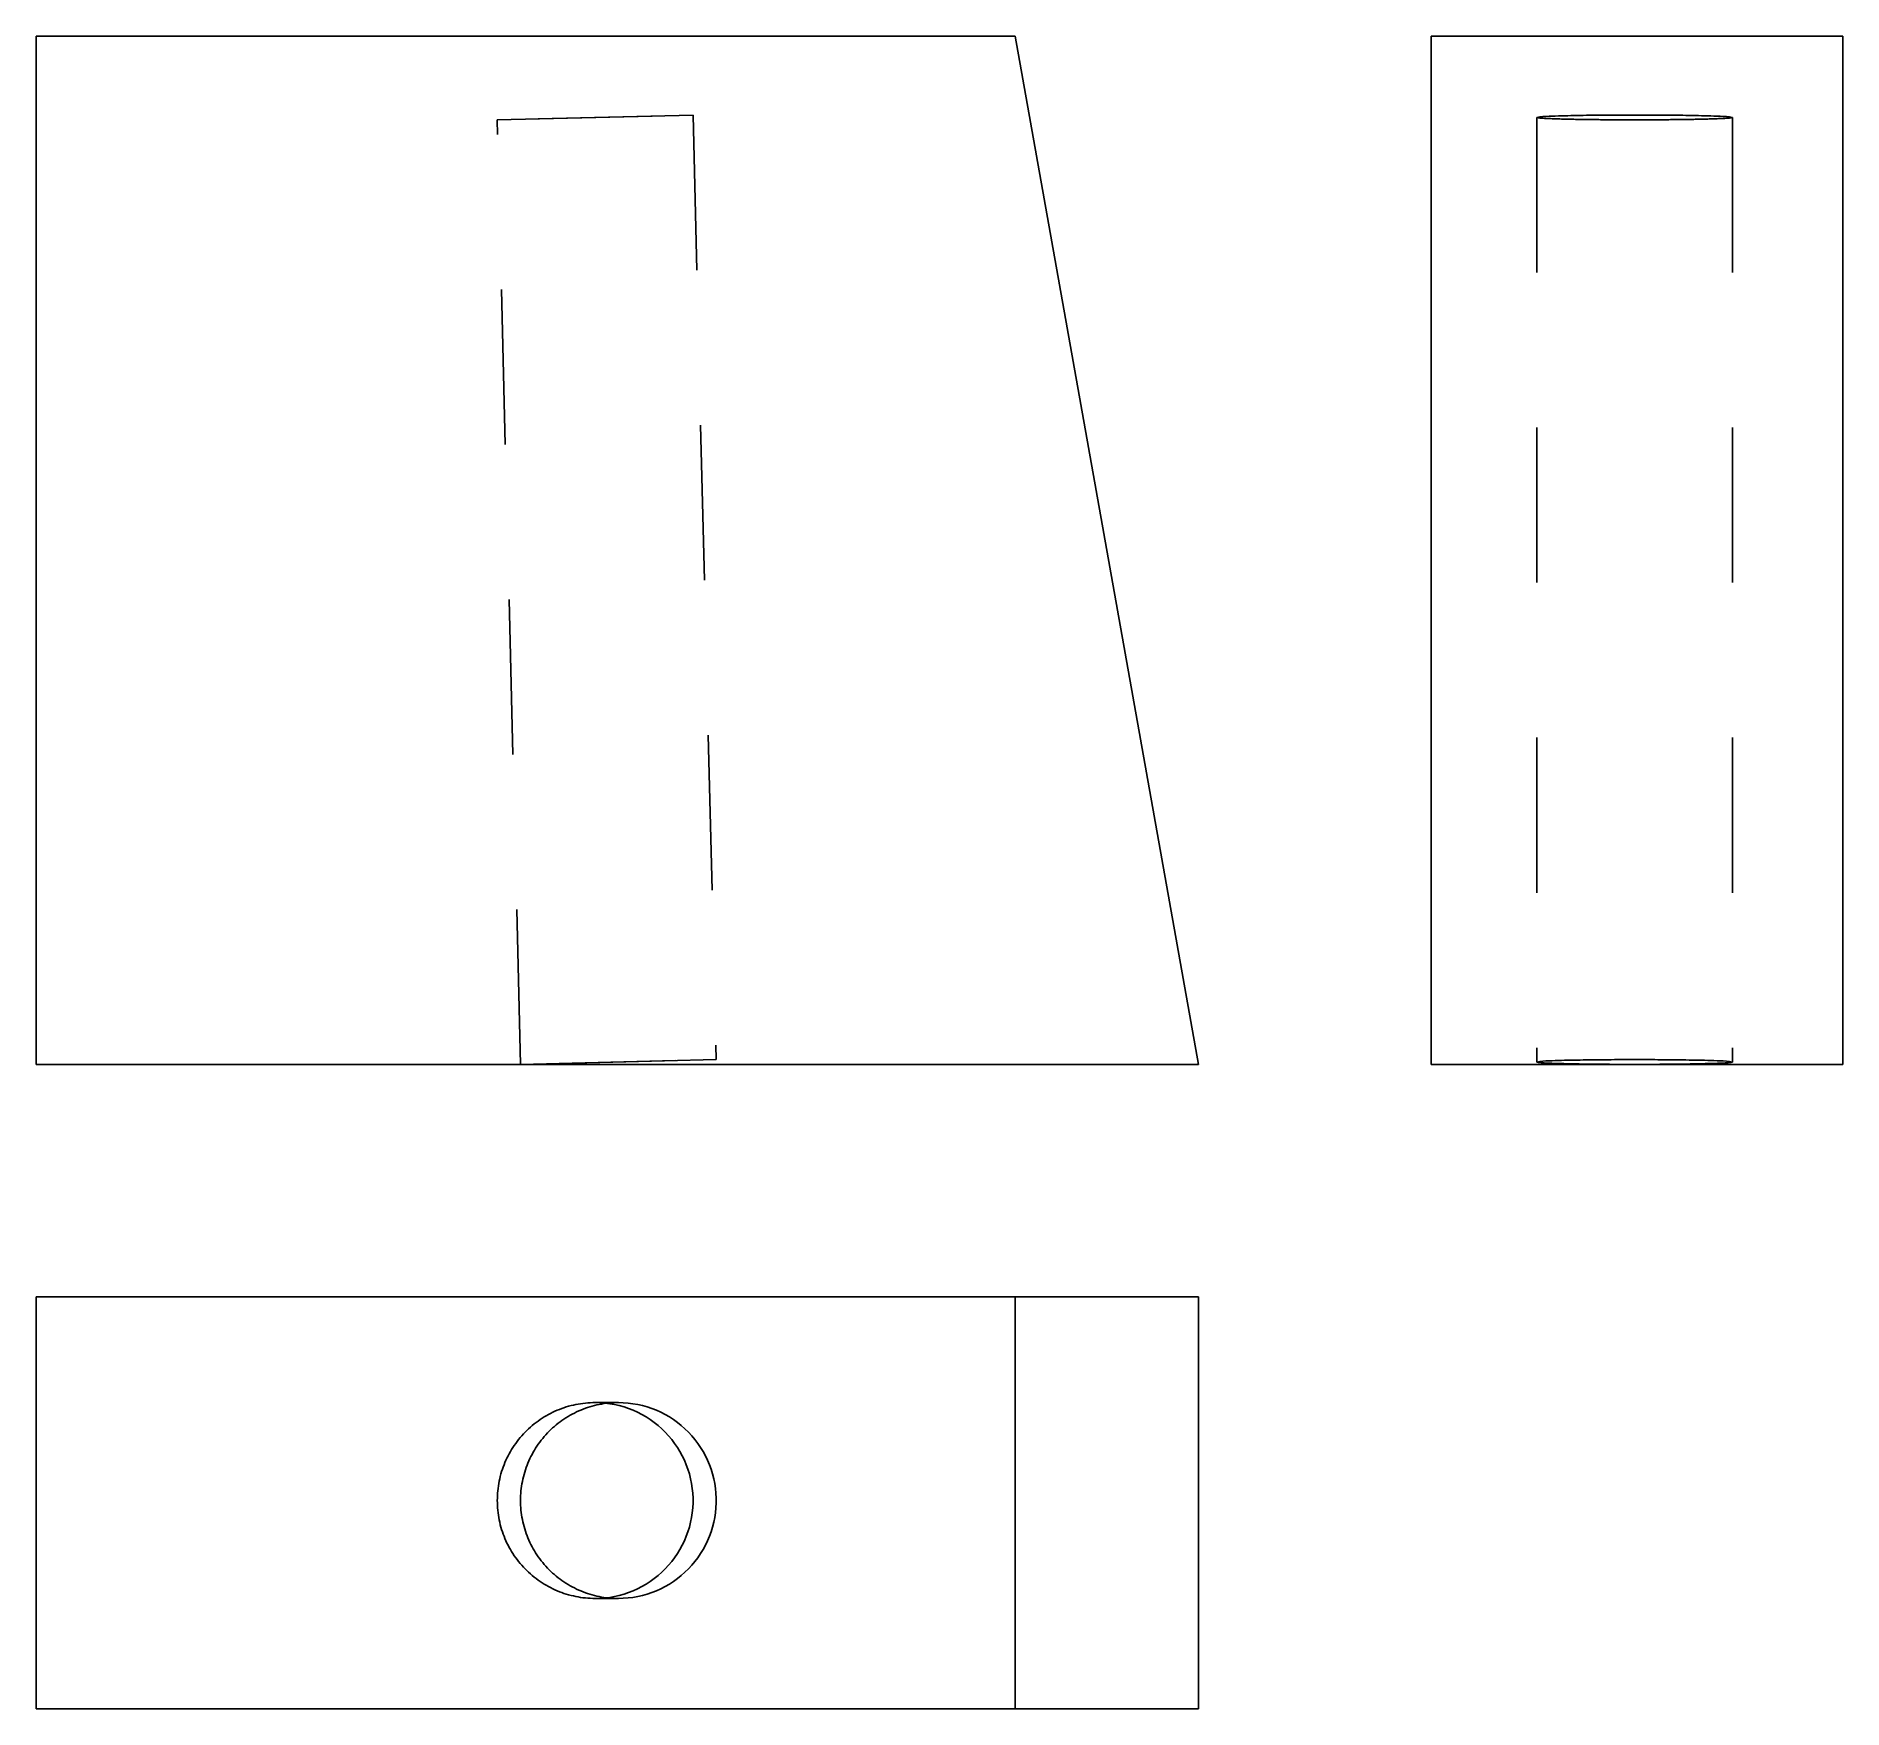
# Model space of a CAD drawing. Extents: x 0 to 1.17, y 0 to 1.08.
import ezdxf

# ---------------------------------------------------------------- set-up
doc = ezdxf.new("R2010")
doc.units = 0
doc.linetypes.add('HIDDEN', pattern=[0.037501, 0.025013, -0.012488])
for name, color, linetype in [('FRONT', 7, 'CONTINUOUS'), ('FRONT_HID', 7, 'HIDDEN'), ('LEFT', 7, 'CONTINUOUS'), ('LEFT_HID', 7, 'HIDDEN'), ('TOP', 7, 'CONTINUOUS'), ('TOP_HID', 7, 'HIDDEN')]:
    doc.layers.add(name, color=color, linetype=linetype)

msp = doc.modelspace()

# ---------------------------------------------------------------- linework, layer by layer
at = {"layer": 'FRONT'}
for p, q in [((0, 1.078783), (0, 0.415625)), ((0.631579, 1.078783), (0, 1.078783)), ((0.75, 0.415625), (0.631579, 1.078783)), ((0, 0.415625), (0.75, 0.415625)), ((0.312481, 0.415625), (0.3125, 0.415625)), ((0.312481, 0.415625), (0.312481, 0.415625))]:
    msp.add_line(p, q, dxfattribs=at)
at = {"layer": 'FRONT_HID', "linetype": 'HIDDEN'}
for p, q in [((0.297526, 1.024816), (0.423804, 1.027916)), ((0.423804, 1.027916), (0.297526, 1.024816)), ((0.423804, 1.027916), (0.438759, 0.418725)), ((0.312481, 0.415625), (0.297526, 1.024816)), ((0.3125, 0.415625), (0.438759, 0.418725)), ((0.438759, 0.418725), (0.3125, 0.415625))]:
    msp.add_line(p, q, dxfattribs=at)
at = {"layer": 'LEFT'}
for p, q in [((1.165625, 1.078783), (0.9, 1.078783)), ((0.9, 1.078783), (0.9, 0.415625)), ((1.165625, 1.078783), (1.165625, 0.415625)), ((1.165625, 0.415625), (0.9, 0.415625)), ((1.031263, 0.415625), (1.029713, 0.415625)), ((1.032812, 0.415625), (1.031263, 0.415625))]:
    msp.add_line(p, q, dxfattribs=at)
at = {"layer": 'LEFT_HID', "linetype": 'HIDDEN'}
for p, q in [((0.968105, 1.026366), (0.970046, 1.026748)), ((0.969049, 1.026099), (0.968105, 1.026366)), ((0.968105, 1.026366), (0.968105, 0.417175)), ((0.970046, 1.025985), (0.969049, 1.026099)), ((0.970046, 1.026748), (0.972048, 1.026906)), ((0.971046, 1.025899), (0.970046, 1.025985)), ((0.972048, 1.025827), (0.971046, 1.025899)), ((0.972048, 1.026906), (0.974052, 1.027023)), ((0.97305, 1.025765), (0.972048, 1.025827)), ((0.974052, 1.02571), (0.97305, 1.025765)), ((0.974052, 1.027023), (0.976057, 1.027119)), ((0.976057, 1.027119), (0.978064, 1.027202)), ((0.978064, 1.027202), (0.98007, 1.027274)), ((0.98007, 1.027274), (0.982077, 1.027339)), ((0.982077, 1.027339), (0.984084, 1.027397)), ((0.984084, 1.027397), (0.986091, 1.02745)), ((0.986091, 1.02745), (0.988098, 1.027498)), ((0.988098, 1.027498), (0.990105, 1.027542)), ((0.990105, 1.027542), (0.992113, 1.027583)), ((0.992113, 1.027583), (0.99412, 1.02762)), ((0.99412, 1.02762), (0.996128, 1.027654)), ((0.996128, 1.027654), (0.998135, 1.027686)), ((0.998135, 1.027686), (1.000143, 1.027715)), ((1.000143, 1.027715), (1.00215, 1.027742)), ((1.00215, 1.027742), (1.004158, 1.027766)), ((1.004158, 1.027766), (1.006166, 1.027789)), ((1.006166, 1.027789), (1.008173, 1.027809)), ((1.008173, 1.027809), (1.010181, 1.027828)), ((1.010181, 1.027828), (1.012189, 1.027844)), ((1.012189, 1.027844), (1.014196, 1.027859)), ((1.014196, 1.027859), (1.016204, 1.027872)), ((1.016204, 1.027872), (1.018212, 1.027883)), ((1.018212, 1.027883), (1.02022, 1.027893)), ((1.02022, 1.027893), (1.022228, 1.0279)), ((1.022228, 1.0279), (1.024235, 1.027907)), ((1.024235, 1.027907), (1.026243, 1.027912)), ((1.026243, 1.027912), (1.028251, 1.027915)), ((1.028251, 1.027915), (1.030259, 1.027916)), ((1.030259, 1.027916), (1.032266, 1.027916)), ((1.032266, 1.027916), (1.034274, 1.027915)), ((1.034274, 1.027915), (1.036282, 1.027912)), ((1.036282, 1.027912), (1.03829, 1.027907)), ((1.03829, 1.027907), (1.040298, 1.0279)), ((1.040298, 1.0279), (1.042305, 1.027893)), ((1.042305, 1.027893), (1.044313, 1.027883)), ((1.044313, 1.027883), (1.046321, 1.027872)), ((1.046321, 1.027872), (1.048329, 1.027859)), ((1.048329, 1.027859), (1.050336, 1.027844)), ((1.050336, 1.027844), (1.052344, 1.027828)), ((1.052344, 1.027828), (1.054352, 1.027809)), ((1.054352, 1.027809), (1.056359, 1.027789)), ((1.056359, 1.027789), (1.058367, 1.027766)), ((1.058367, 1.027766), (1.060375, 1.027742)), ((1.060375, 1.027742), (1.062382, 1.027715)), ((1.062382, 1.027715), (1.06439, 1.027686)), ((1.06439, 1.027686), (1.066397, 1.027654)), ((1.066397, 1.027654), (1.068405, 1.02762)), ((1.068405, 1.02762), (1.070412, 1.027583)), ((1.070412, 1.027583), (1.07242, 1.027542)), ((1.07242, 1.027542), (1.074427, 1.027498)), ((1.074427, 1.027498), (1.076434, 1.02745)), ((1.076434, 1.02745), (1.078441, 1.027397)), ((1.078441, 1.027397), (1.080448, 1.027339)), ((1.080448, 1.027339), (1.082455, 1.027274)), ((1.082455, 1.027274), (1.084462, 1.027202)), ((1.084462, 1.027202), (1.086468, 1.027119)), ((1.086468, 1.027119), (1.088473, 1.027023)), ((1.088473, 1.027023), (1.090477, 1.026906)), ((1.089475, 1.025765), (1.088473, 1.02571)), ((1.090477, 1.025827), (1.089475, 1.025765)), ((1.090477, 1.026906), (1.092479, 1.026748)), ((1.091479, 1.025899), (1.090477, 1.025827)), ((1.092479, 1.025985), (1.091479, 1.025899)), ((1.092479, 1.026748), (1.09442, 1.026366)), ((1.093476, 1.026099), (1.092479, 1.025985)), ((1.09442, 1.026366), (1.093476, 1.026099)), ((1.09442, 1.026366), (1.09442, 0.417175)), ((0.975055, 1.02566), (0.974052, 1.02571)), ((0.976057, 1.025613), (0.975055, 1.02566)), ((0.97706, 1.025571), (0.976057, 1.025613)), ((0.978063, 1.025531), (0.97706, 1.025571)), ((0.979067, 1.025494), (0.978063, 1.025531)), ((0.98007, 1.025459), (0.979067, 1.025494)), ((0.981073, 1.025426), (0.98007, 1.025459)), ((0.982077, 1.025394), (0.981073, 1.025426)), ((0.98308, 1.025364), (0.982077, 1.025394)), ((0.984084, 1.025336), (0.98308, 1.025364)), ((0.985087, 1.025309), (0.984084, 1.025336)), ((0.986091, 1.025283), (0.985087, 1.025309)), ((0.987094, 1.025259), (0.986091, 1.025283)), ((0.988098, 1.025235), (0.987094, 1.025259)), ((0.989102, 1.025212), (0.988098, 1.025235)), ((0.990105, 1.025191), (0.989102, 1.025212)), ((0.991109, 1.02517), (0.990105, 1.025191)), ((0.992113, 1.02515), (0.991109, 1.02517)), ((0.993116, 1.025131), (0.992113, 1.02515)), ((0.99412, 1.025113), (0.993116, 1.025131)), ((0.995124, 1.025095), (0.99412, 1.025113)), ((0.996128, 1.025078), (0.995124, 1.025095)), ((0.997131, 1.025062), (0.996128, 1.025078)), ((0.998135, 1.025047), (0.997131, 1.025062)), ((0.999139, 1.025032), (0.998135, 1.025047)), ((1.000143, 1.025018), (0.999139, 1.025032)), ((1.001147, 1.025004), (1.000143, 1.025018)), ((1.00215, 1.024991), (1.001147, 1.025004)), ((1.003154, 1.024978), (1.00215, 1.024991)), ((1.004158, 1.024966), (1.003154, 1.024978)), ((1.005162, 1.024955), (1.004158, 1.024966)), ((1.006166, 1.024944), (1.005162, 1.024955)), ((1.007169, 1.024934), (1.006166, 1.024944)), ((1.008173, 1.024924), (1.007169, 1.024934)), ((1.009177, 1.024914), (1.008173, 1.024924)), ((1.010181, 1.024905), (1.009177, 1.024914)), ((1.011185, 1.024897), (1.010181, 1.024905)), ((1.012189, 1.024889), (1.011185, 1.024897)), ((1.013193, 1.024881), (1.012189, 1.024889)), ((1.014196, 1.024874), (1.013193, 1.024881)), ((1.0152, 1.024867), (1.014196, 1.024874)), ((1.016204, 1.024861), (1.0152, 1.024867)), ((1.017208, 1.024855), (1.016204, 1.024861)), ((1.018212, 1.02485), (1.017208, 1.024855)), ((1.019216, 1.024845), (1.018212, 1.02485)), ((1.02022, 1.02484), (1.019216, 1.024845)), ((1.021224, 1.024836), (1.02022, 1.02484)), ((1.022227, 1.024832), (1.021224, 1.024836)), ((1.023231, 1.024829), (1.022227, 1.024832)), ((1.024235, 1.024826), (1.023231, 1.024829)), ((1.025239, 1.024824), (1.024235, 1.024826)), ((1.026243, 1.024821), (1.025239, 1.024824)), ((1.027247, 1.02482), (1.026243, 1.024821)), ((1.028251, 1.024818), (1.027247, 1.02482)), ((1.029255, 1.024817), (1.028251, 1.024818)), ((1.030259, 1.024817), (1.029255, 1.024817)), ((1.031263, 1.024816), (1.030259, 1.024817)), ((1.032266, 1.024817), (1.031263, 1.024816)), ((1.03327, 1.024817), (1.032266, 1.024817)), ((1.034274, 1.024818), (1.03327, 1.024817)), ((1.035278, 1.02482), (1.034274, 1.024818)), ((1.036282, 1.024821), (1.035278, 1.02482)), ((1.037286, 1.024824), (1.036282, 1.024821)), ((1.03829, 1.024826), (1.037286, 1.024824)), ((1.039294, 1.024829), (1.03829, 1.024826)), ((1.040298, 1.024832), (1.039294, 1.024829)), ((1.041301, 1.024836), (1.040298, 1.024832)), ((1.042305, 1.02484), (1.041301, 1.024836)), ((1.043309, 1.024845), (1.042305, 1.02484)), ((1.044313, 1.02485), (1.043309, 1.024845)), ((1.045317, 1.024855), (1.044313, 1.02485)), ((1.046321, 1.024861), (1.045317, 1.024855)), ((1.047325, 1.024867), (1.046321, 1.024861)), ((1.048329, 1.024874), (1.047325, 1.024867)), ((1.049332, 1.024881), (1.048329, 1.024874)), ((1.050336, 1.024889), (1.049332, 1.024881)), ((1.05134, 1.024897), (1.050336, 1.024889)), ((1.052344, 1.024905), (1.05134, 1.024897)), ((1.053348, 1.024914), (1.052344, 1.024905)), ((1.054352, 1.024924), (1.053348, 1.024914)), ((1.055356, 1.024934), (1.054352, 1.024924)), ((1.056359, 1.024944), (1.055356, 1.024934)), ((1.057363, 1.024955), (1.056359, 1.024944)), ((1.058367, 1.024966), (1.057363, 1.024955)), ((1.059371, 1.024978), (1.058367, 1.024966)), ((1.060375, 1.024991), (1.059371, 1.024978)), ((1.061379, 1.025004), (1.060375, 1.024991)), ((1.062382, 1.025018), (1.061379, 1.025004)), ((1.063386, 1.025032), (1.062382, 1.025018)), ((1.06439, 1.025047), (1.063386, 1.025032)), ((1.065394, 1.025062), (1.06439, 1.025047)), ((1.066397, 1.025078), (1.065394, 1.025062)), ((1.067401, 1.025095), (1.066397, 1.025078)), ((1.068405, 1.025113), (1.067401, 1.025095)), ((1.069409, 1.025131), (1.068405, 1.025113)), ((1.070412, 1.02515), (1.069409, 1.025131)), ((1.071416, 1.02517), (1.070412, 1.02515)), ((1.07242, 1.025191), (1.071416, 1.02517)), ((1.073423, 1.025212), (1.07242, 1.025191)), ((1.074427, 1.025235), (1.073423, 1.025212)), ((1.075431, 1.025259), (1.074427, 1.025235)), ((1.076434, 1.025283), (1.075431, 1.025259)), ((1.077438, 1.025309), (1.076434, 1.025283)), ((1.078441, 1.025336), (1.077438, 1.025309)), ((1.079445, 1.025364), (1.078441, 1.025336)), ((1.080448, 1.025394), (1.079445, 1.025364)), ((1.081452, 1.025426), (1.080448, 1.025394)), ((1.082455, 1.025459), (1.081452, 1.025426)), ((1.083458, 1.025494), (1.082455, 1.025459)), ((1.084462, 1.025531), (1.083458, 1.025494)), ((1.085465, 1.025571), (1.084462, 1.025531)), ((1.086468, 1.025613), (1.085465, 1.025571)), ((1.08747, 1.02566), (1.086468, 1.025613)), ((1.088473, 1.02571), (1.08747, 1.02566)), ((0.968105, 0.417175), (0.970046, 0.417556)), ((0.969024, 0.416911), (0.968105, 0.417175)), ((0.969997, 0.416798), (0.969024, 0.416911)), ((0.970973, 0.416713), (0.969997, 0.416798)), ((0.970046, 0.417556), (0.972048, 0.417714)), ((0.971949, 0.416642), (0.970973, 0.416713)), ((0.972927, 0.416581), (0.971949, 0.416642)), ((0.972048, 0.417714), (0.974052, 0.417832)), ((0.973905, 0.416526), (0.972927, 0.416581)), ((0.974883, 0.416476), (0.973905, 0.416526)), ((0.974052, 0.417832), (0.976057, 0.417928)), ((0.975861, 0.416431), (0.974883, 0.416476)), ((0.976839, 0.416388), (0.975861, 0.416431)), ((0.976057, 0.417928), (0.978064, 0.41801)), ((0.977818, 0.416349), (0.976839, 0.416388)), ((0.978796, 0.416312), (0.977818, 0.416349)), ((0.978064, 0.41801), (0.98007, 0.418083)), ((0.979775, 0.416277), (0.978796, 0.416312)), ((0.980754, 0.416244), (0.979775, 0.416277)), ((0.98007, 0.418083), (0.982077, 0.418147)), ((0.981732, 0.416213), (0.980754, 0.416244)), ((0.982711, 0.416184), (0.981732, 0.416213)), ((0.982077, 0.418147), (0.984084, 0.418205)), ((0.98369, 0.416155), (0.982711, 0.416184)), ((0.984669, 0.416129), (0.98369, 0.416155)), ((0.984084, 0.418205), (0.986091, 0.418258)), ((0.985648, 0.416103), (0.984669, 0.416129)), ((0.986627, 0.416078), (0.985648, 0.416103)), ((0.986091, 0.418258), (0.988098, 0.418306)), ((0.987606, 0.416055), (0.986627, 0.416078)), ((0.988585, 0.416032), (0.987606, 0.416055)), ((0.988098, 0.418306), (0.990105, 0.418351)), ((0.989564, 0.416011), (0.988585, 0.416032)), ((0.990543, 0.41599), (0.989564, 0.416011)), ((0.990105, 0.418351), (0.992113, 0.418391)), ((0.991522, 0.41597), (0.990543, 0.41599)), ((0.992501, 0.415951), (0.991522, 0.41597)), ((0.992113, 0.418391), (0.99412, 0.418429)), ((0.993481, 0.415933), (0.992501, 0.415951)), ((0.99446, 0.415915), (0.993481, 0.415933)), ((0.99412, 0.418429), (0.996128, 0.418463)), ((0.995439, 0.415898), (0.99446, 0.415915)), ((0.996418, 0.415882), (0.995439, 0.415898)), ((0.996128, 0.418463), (0.998135, 0.418495)), ((0.997397, 0.415867), (0.996418, 0.415882)), ((0.998376, 0.415852), (0.997397, 0.415867)), ((0.998135, 0.418495), (1.000143, 0.418524)), ((0.999355, 0.415837), (0.998376, 0.415852)), ((1.000335, 0.415824), (0.999355, 0.415837)), ((1.000143, 0.418524), (1.00215, 0.41855)), ((1.001314, 0.41581), (1.000335, 0.415824)), ((1.002293, 0.415798), (1.001314, 0.41581)), ((1.00215, 0.41855), (1.004158, 0.418575)), ((1.003272, 0.415786), (1.002293, 0.415798)), ((1.004252, 0.415774), (1.003272, 0.415786)), ((1.004158, 0.418575), (1.006166, 0.418597)), ((1.005231, 0.415763), (1.004252, 0.415774)), ((1.00621, 0.415752), (1.005231, 0.415763)), ((1.006166, 0.418597), (1.008173, 0.418618)), ((1.007189, 0.415742), (1.00621, 0.415752)), ((1.008168, 0.415732), (1.007189, 0.415742)), ((1.009148, 0.415723), (1.008168, 0.415732)), ((1.008173, 0.418618), (1.010181, 0.418636)), ((1.010127, 0.415714), (1.009148, 0.415723)), ((1.011106, 0.415706), (1.010127, 0.415714)), ((1.010181, 0.418636), (1.012189, 0.418653)), ((1.012085, 0.415698), (1.011106, 0.415706)), ((1.013065, 0.415691), (1.012085, 0.415698)), ((1.012189, 0.418653), (1.014196, 0.418667)), ((1.014044, 0.415684), (1.013065, 0.415691)), ((1.015023, 0.415677), (1.014044, 0.415684)), ((1.014196, 0.418667), (1.016204, 0.41868)), ((1.016003, 0.415671), (1.015023, 0.415677)), ((1.016982, 0.415665), (1.016003, 0.415671)), ((1.016204, 0.41868), (1.018212, 0.418691)), ((1.017961, 0.41566), (1.016982, 0.415665)), ((1.01894, 0.415655), (1.017961, 0.41566)), ((1.018212, 0.418691), (1.02022, 0.418701)), ((1.01992, 0.41565), (1.01894, 0.415655)), ((1.020899, 0.415646), (1.01992, 0.41565)), ((1.02022, 0.418701), (1.022228, 0.418709)), ((1.021878, 0.415642), (1.020899, 0.415646)), ((1.022858, 0.415639), (1.021878, 0.415642)), ((1.022228, 0.418709), (1.024235, 0.418715)), ((1.023837, 0.415636), (1.022858, 0.415639)), ((1.024816, 0.415633), (1.023837, 0.415636)), ((1.024235, 0.418715), (1.026243, 0.41872)), ((1.025795, 0.415631), (1.024816, 0.415633)), ((1.026775, 0.415629), (1.025795, 0.415631)), ((1.026243, 0.41872), (1.028251, 0.418723)), ((1.027754, 0.415627), (1.026775, 0.415629)), ((1.028733, 0.415626), (1.027754, 0.415627)), ((1.028251, 0.418723), (1.030259, 0.418725)), ((1.029713, 0.415625), (1.028733, 0.415626)), ((1.030259, 0.418725), (1.032266, 0.418725)), ((1.032266, 0.418725), (1.034274, 0.418723)), ((1.033792, 0.415626), (1.032812, 0.415625)), ((1.034771, 0.415627), (1.033792, 0.415626)), ((1.034274, 0.418723), (1.036282, 0.41872)), ((1.03575, 0.415629), (1.034771, 0.415627)), ((1.03673, 0.415631), (1.03575, 0.415629)), ((1.036282, 0.41872), (1.03829, 0.418715)), ((1.037709, 0.415633), (1.03673, 0.415631)), ((1.038688, 0.415636), (1.037709, 0.415633)), ((1.03829, 0.418715), (1.040298, 0.418709)), ((1.039667, 0.415639), (1.038688, 0.415636)), ((1.040647, 0.415642), (1.039667, 0.415639)), ((1.040298, 0.418709), (1.042305, 0.418701)), ((1.041626, 0.415646), (1.040647, 0.415642)), ((1.042605, 0.41565), (1.041626, 0.415646)), ((1.042305, 0.418701), (1.044313, 0.418691)), ((1.043585, 0.415655), (1.042605, 0.41565)), ((1.044564, 0.41566), (1.043585, 0.415655)), ((1.044313, 0.418691), (1.046321, 0.41868)), ((1.045543, 0.415665), (1.044564, 0.41566)), ((1.046522, 0.415671), (1.045543, 0.415665)), ((1.046321, 0.41868), (1.048329, 0.418667)), ((1.047502, 0.415677), (1.046522, 0.415671)), ((1.048481, 0.415684), (1.047502, 0.415677)), ((1.048329, 0.418667), (1.050336, 0.418653)), ((1.04946, 0.415691), (1.048481, 0.415684)), ((1.05044, 0.415698), (1.04946, 0.415691)), ((1.050336, 0.418653), (1.052344, 0.418636)), ((1.051419, 0.415706), (1.05044, 0.415698)), ((1.052398, 0.415714), (1.051419, 0.415706)), ((1.052344, 0.418636), (1.054352, 0.418618)), ((1.053377, 0.415723), (1.052398, 0.415714)), ((1.054357, 0.415732), (1.053377, 0.415723)), ((1.054352, 0.418618), (1.056359, 0.418597)), ((1.055336, 0.415742), (1.054357, 0.415732)), ((1.056315, 0.415752), (1.055336, 0.415742)), ((1.057294, 0.415763), (1.056315, 0.415752)), ((1.056359, 0.418597), (1.058367, 0.418575)), ((1.058273, 0.415774), (1.057294, 0.415763)), ((1.059253, 0.415786), (1.058273, 0.415774)), ((1.058367, 0.418575), (1.060375, 0.41855)), ((1.060232, 0.415798), (1.059253, 0.415786)), ((1.061211, 0.41581), (1.060232, 0.415798)), ((1.060375, 0.41855), (1.062382, 0.418524)), ((1.06219, 0.415824), (1.061211, 0.41581)), ((1.06317, 0.415837), (1.06219, 0.415824)), ((1.062382, 0.418524), (1.06439, 0.418495)), ((1.064149, 0.415852), (1.06317, 0.415837)), ((1.065128, 0.415867), (1.064149, 0.415852)), ((1.06439, 0.418495), (1.066397, 0.418463)), ((1.066107, 0.415882), (1.065128, 0.415867)), ((1.067086, 0.415898), (1.066107, 0.415882)), ((1.066397, 0.418463), (1.068405, 0.418429)), ((1.068065, 0.415915), (1.067086, 0.415898)), ((1.069044, 0.415933), (1.068065, 0.415915)), ((1.068405, 0.418429), (1.070412, 0.418391)), ((1.070024, 0.415951), (1.069044, 0.415933)), ((1.071003, 0.41597), (1.070024, 0.415951)), ((1.070412, 0.418391), (1.07242, 0.418351)), ((1.071982, 0.41599), (1.071003, 0.41597)), ((1.072961, 0.416011), (1.071982, 0.41599)), ((1.07242, 0.418351), (1.074427, 0.418306)), ((1.07394, 0.416032), (1.072961, 0.416011)), ((1.074919, 0.416055), (1.07394, 0.416032)), ((1.074427, 0.418306), (1.076434, 0.418258)), ((1.075898, 0.416078), (1.074919, 0.416055)), ((1.076877, 0.416103), (1.075898, 0.416078)), ((1.076434, 0.418258), (1.078441, 0.418205)), ((1.077856, 0.416129), (1.076877, 0.416103)), ((1.078835, 0.416155), (1.077856, 0.416129)), ((1.078441, 0.418205), (1.080448, 0.418147)), ((1.079814, 0.416184), (1.078835, 0.416155)), ((1.080793, 0.416213), (1.079814, 0.416184)), ((1.080448, 0.418147), (1.082455, 0.418083)), ((1.081771, 0.416244), (1.080793, 0.416213)), ((1.08275, 0.416277), (1.081771, 0.416244)), ((1.082455, 0.418083), (1.084462, 0.41801)), ((1.083729, 0.416312), (1.08275, 0.416277)), ((1.084707, 0.416349), (1.083729, 0.416312)), ((1.084462, 0.41801), (1.086468, 0.417928)), ((1.085686, 0.416388), (1.084707, 0.416349)), ((1.086664, 0.416431), (1.085686, 0.416388)), ((1.086468, 0.417928), (1.088473, 0.417832)), ((1.087642, 0.416476), (1.086664, 0.416431)), ((1.08862, 0.416526), (1.087642, 0.416476)), ((1.088473, 0.417832), (1.090477, 0.417714)), ((1.089598, 0.416581), (1.08862, 0.416526)), ((1.090576, 0.416642), (1.089598, 0.416581)), ((1.090477, 0.417714), (1.092479, 0.417556)), ((1.091552, 0.416713), (1.090576, 0.416642)), ((1.092528, 0.416798), (1.091552, 0.416713)), ((1.092479, 0.417556), (1.09442, 0.417175)), ((1.093501, 0.416911), (1.092528, 0.416798)), ((1.09442, 0.417175), (1.093501, 0.416911))]:
    msp.add_line(p, q, dxfattribs=at)
at = {"layer": 'TOP'}
for p, q in [((0, 0), (0, 0.265625)), ((0.631579, 0.265625), (0, 0.265625)), ((0.75, 0.265625), (0.631579, 0.265625)), ((0.631579, 0), (0.631579, 0.265625)), ((0.75, 0), (0.75, 0.265625)), ((0.631579, 0), (0, 0)), ((0.75, 0), (0.631579, 0))]:
    msp.add_line(p, q, dxfattribs=at)
at = {"layer": 'TOP_HID', "linetype": 'HIDDEN'}
for p, q in [((0, 0.265625), (0.75, 0.265625)), ((0.323804, 0.18564), (0.325094, 0.186543)), ((0.325094, 0.186543), (0.326406, 0.187414)), ((0.326406, 0.187414), (0.327739, 0.188252)), ((0.327739, 0.188252), (0.329092, 0.189057)), ((0.329092, 0.189057), (0.330465, 0.189827)), ((0.330465, 0.189827), (0.331857, 0.190563)), ((0.331857, 0.190563), (0.333267, 0.191264)), ((0.333267, 0.191264), (0.334694, 0.19193)), ((0.334694, 0.19193), (0.336137, 0.19256)), ((0.336137, 0.19256), (0.337595, 0.193153)), ((0.337595, 0.193153), (0.339067, 0.19371)), ((0.339067, 0.19371), (0.340553, 0.194231)), ((0.33926, 0.185997), (0.340538, 0.186874)), ((0.340538, 0.186874), (0.341837, 0.187719)), ((0.340553, 0.194231), (0.342052, 0.194714)), ((0.341837, 0.187719), (0.343156, 0.188533)), ((0.342052, 0.194714), (0.343562, 0.195159)), ((0.343156, 0.188533), (0.344495, 0.189313)), ((0.343562, 0.195159), (0.345083, 0.195567)), ((0.344495, 0.189313), (0.345853, 0.190061)), ((0.345083, 0.195567), (0.346613, 0.195936)), ((0.345853, 0.190061), (0.347229, 0.190775)), ((0.346613, 0.195936), (0.348153, 0.196268)), ((0.347229, 0.190775), (0.348621, 0.191455)), ((0.348153, 0.196268), (0.349699, 0.196561)), ((0.348621, 0.191455), (0.35003, 0.192101)), ((0.349699, 0.196561), (0.351253, 0.196815)), ((0.35003, 0.192101), (0.351455, 0.192711)), ((0.351253, 0.196815), (0.352813, 0.19703)), ((0.351455, 0.192711), (0.352894, 0.193287)), ((0.352813, 0.19703), (0.354378, 0.197206)), ((0.352894, 0.193287), (0.354346, 0.193827)), ((0.354346, 0.193827), (0.355812, 0.194332)), ((0.354378, 0.197206), (0.355946, 0.197344)), ((0.355812, 0.194332), (0.357289, 0.1948)), ((0.355946, 0.197344), (0.357517, 0.197442)), ((0.357289, 0.1948), (0.358778, 0.195232)), ((0.357517, 0.197442), (0.359091, 0.197501)), ((0.358778, 0.195232), (0.360276, 0.195627)), ((0.359091, 0.197501), (0.360665, 0.19752)), ((0.360276, 0.195627), (0.361784, 0.195985)), ((0.360665, 0.19752), (0.363813, 0.197442)), ((0.360665, 0.19752), (0.37562, 0.19752)), ((0.361784, 0.195985), (0.3633, 0.196306)), ((0.3633, 0.196306), (0.364824, 0.19659)), ((0.363813, 0.197442), (0.366953, 0.197206)), ((0.364824, 0.19659), (0.366354, 0.196837)), ((0.366354, 0.196837), (0.36789, 0.197045)), ((0.366953, 0.197206), (0.370077, 0.196815)), ((0.36789, 0.197045), (0.36943, 0.197216)), ((0.36943, 0.197216), (0.370974, 0.197349)), ((0.370077, 0.196815), (0.373178, 0.196268)), ((0.370974, 0.197349), (0.372521, 0.197444)), ((0.372521, 0.197444), (0.37407, 0.197501)), ((0.373178, 0.196268), (0.376247, 0.195567)), ((0.37407, 0.197501), (0.37562, 0.19752)), ((0.37562, 0.19752), (0.378768, 0.197442)), ((0.376247, 0.195567), (0.379278, 0.194714)), ((0.378768, 0.197442), (0.381907, 0.197206)), ((0.379278, 0.194714), (0.382263, 0.19371)), ((0.381907, 0.197206), (0.385032, 0.196815)), ((0.382263, 0.19371), (0.385194, 0.19256)), ((0.385032, 0.196815), (0.388132, 0.196268)), ((0.385194, 0.19256), (0.388063, 0.191264)), ((0.388063, 0.191264), (0.390865, 0.189827)), ((0.388132, 0.196268), (0.391202, 0.195567)), ((0.390865, 0.189827), (0.393591, 0.188252)), ((0.391202, 0.195567), (0.394233, 0.194714)), ((0.393591, 0.188252), (0.396236, 0.186543)), ((0.394233, 0.194714), (0.397217, 0.19371)), ((0.396236, 0.186543), (0.398792, 0.184705)), ((0.397217, 0.19371), (0.400148, 0.19256)), ((0.400148, 0.19256), (0.403018, 0.191264)), ((0.403018, 0.191264), (0.40582, 0.189827)), ((0.40582, 0.189827), (0.408546, 0.188252)), ((0.408546, 0.188252), (0.411191, 0.186543)), ((0.411191, 0.186543), (0.413747, 0.184705)), ((0.311298, 0.173737), (0.312295, 0.174956)), ((0.312295, 0.174956), (0.313322, 0.17615)), ((0.313322, 0.17615), (0.314378, 0.177317)), ((0.314378, 0.177317), (0.315463, 0.178458)), ((0.315463, 0.178458), (0.316576, 0.179572)), ((0.316576, 0.179572), (0.317716, 0.180657)), ((0.317716, 0.180657), (0.318883, 0.181714)), ((0.318883, 0.181714), (0.320077, 0.182741)), ((0.320077, 0.182741), (0.321295, 0.183738)), ((0.321295, 0.183738), (0.322538, 0.184705)), ((0.322538, 0.184705), (0.323804, 0.18564)), ((0.32681, 0.174426), (0.327808, 0.175612)), ((0.327808, 0.175612), (0.328834, 0.176773)), ((0.328834, 0.176773), (0.329889, 0.177909)), ((0.329889, 0.177909), (0.330971, 0.179019)), ((0.330971, 0.179019), (0.33208, 0.180101)), ((0.33208, 0.180101), (0.333215, 0.181156)), ((0.333215, 0.181156), (0.334376, 0.182183)), ((0.334376, 0.182183), (0.335561, 0.183181)), ((0.335561, 0.183181), (0.336771, 0.18415)), ((0.336771, 0.18415), (0.338004, 0.185089)), ((0.338004, 0.185089), (0.33926, 0.185997)), ((0.398792, 0.184705), (0.401254, 0.182741)), ((0.401254, 0.182741), (0.403614, 0.180657)), ((0.403614, 0.180657), (0.405867, 0.178458)), ((0.405867, 0.178458), (0.408009, 0.17615)), ((0.408009, 0.17615), (0.410032, 0.173737)), ((0.413747, 0.184705), (0.416208, 0.182741)), ((0.416208, 0.182741), (0.418569, 0.180657)), ((0.418569, 0.180657), (0.420822, 0.178458)), ((0.420822, 0.178458), (0.422963, 0.17615)), ((0.422963, 0.17615), (0.424987, 0.173737)), ((0.304478, 0.163172), (0.305213, 0.164564)), ((0.305213, 0.164564), (0.305983, 0.165938)), ((0.305983, 0.165938), (0.306787, 0.167292)), ((0.306787, 0.167292), (0.307624, 0.168625)), ((0.307624, 0.168625), (0.308495, 0.169937)), ((0.308495, 0.169937), (0.309398, 0.171227)), ((0.309398, 0.171227), (0.310332, 0.172494)), ((0.310332, 0.172494), (0.311298, 0.173737)), ((0.319221, 0.162756), (0.319935, 0.164132)), ((0.319935, 0.164132), (0.320682, 0.165489)), ((0.320682, 0.165489), (0.321462, 0.166829)), ((0.321462, 0.166829), (0.322275, 0.168148)), ((0.322275, 0.168148), (0.323119, 0.169448)), ((0.323119, 0.169448), (0.323996, 0.170726)), ((0.323996, 0.170726), (0.324904, 0.171982)), ((0.324904, 0.171982), (0.325842, 0.173216)), ((0.325842, 0.173216), (0.32681, 0.174426)), ((0.410032, 0.173737), (0.411933, 0.171227)), ((0.411933, 0.171227), (0.413706, 0.168625)), ((0.413706, 0.168625), (0.415347, 0.165938)), ((0.415347, 0.165938), (0.416852, 0.163172)), ((0.424987, 0.173737), (0.426887, 0.171227)), ((0.426887, 0.171227), (0.42866, 0.168625)), ((0.42866, 0.168625), (0.430302, 0.165938)), ((0.430302, 0.165938), (0.431807, 0.163172)), ((0.299885, 0.151466), (0.30033, 0.152976)), ((0.30033, 0.152976), (0.300813, 0.154475)), ((0.300813, 0.154475), (0.301333, 0.155961)), ((0.301333, 0.155961), (0.30189, 0.157434)), ((0.30189, 0.157434), (0.302483, 0.158892)), ((0.302483, 0.158892), (0.303112, 0.160335)), ((0.303112, 0.160335), (0.303777, 0.161762)), ((0.303777, 0.161762), (0.304478, 0.163172)), ((0.314768, 0.151205), (0.315199, 0.152694)), ((0.315199, 0.152694), (0.315667, 0.154171)), ((0.315667, 0.154171), (0.316171, 0.155637)), ((0.316171, 0.155637), (0.316711, 0.15709)), ((0.316711, 0.15709), (0.317286, 0.158529)), ((0.317286, 0.158529), (0.317896, 0.159954)), ((0.317896, 0.159954), (0.318541, 0.161363)), ((0.318541, 0.161363), (0.319221, 0.162756)), ((0.416852, 0.163172), (0.418218, 0.160335)), ((0.418218, 0.160335), (0.419441, 0.157434)), ((0.419441, 0.157434), (0.420517, 0.154475)), ((0.420517, 0.154475), (0.421445, 0.151466)), ((0.431807, 0.163172), (0.433173, 0.160335)), ((0.433173, 0.160335), (0.434395, 0.157434)), ((0.434395, 0.157434), (0.435472, 0.154475)), ((0.435472, 0.154475), (0.4364, 0.151466)), ((0.297703, 0.139082), (0.29784, 0.14065)), ((0.29784, 0.14065), (0.298016, 0.142215)), ((0.298016, 0.142215), (0.298231, 0.143774)), ((0.298231, 0.143774), (0.298485, 0.145328)), ((0.298485, 0.145328), (0.298778, 0.146875)), ((0.298778, 0.146875), (0.299109, 0.148414)), ((0.299109, 0.148414), (0.299478, 0.149945)), ((0.299478, 0.149945), (0.299885, 0.151466)), ((0.312652, 0.139008), (0.312785, 0.140552)), ((0.312785, 0.140552), (0.312956, 0.142093)), ((0.312956, 0.142093), (0.313164, 0.143629)), ((0.313164, 0.143629), (0.31341, 0.145159)), ((0.31341, 0.145159), (0.313694, 0.146682)), ((0.313694, 0.146682), (0.314015, 0.148199)), ((0.314015, 0.148199), (0.314373, 0.149707)), ((0.314373, 0.149707), (0.314768, 0.151205)), ((0.421445, 0.151466), (0.422221, 0.148414)), ((0.422221, 0.148414), (0.422845, 0.145328)), ((0.422845, 0.145328), (0.423314, 0.142215)), ((0.423314, 0.142215), (0.423627, 0.139082)), ((0.4364, 0.151466), (0.437176, 0.148414)), ((0.437176, 0.148414), (0.4378, 0.145328)), ((0.4378, 0.145328), (0.438269, 0.142215)), ((0.438269, 0.142215), (0.438582, 0.139082)), ((0.297526, 0.134362), (0.297546, 0.135937)), ((0.297546, 0.132788), (0.297526, 0.134362)), ((0.297546, 0.135937), (0.297605, 0.13751)), ((0.297605, 0.131215), (0.297546, 0.132788)), ((0.297605, 0.13751), (0.297703, 0.139082)), ((0.297703, 0.129643), (0.297605, 0.131215)), ((0.29784, 0.128075), (0.297703, 0.129643)), ((0.312481, 0.134362), (0.3125, 0.135912)), ((0.3125, 0.132813), (0.312481, 0.134362)), ((0.3125, 0.135912), (0.312557, 0.137461)), ((0.312557, 0.131264), (0.3125, 0.132813)), ((0.312557, 0.137461), (0.312652, 0.139008)), ((0.312652, 0.129717), (0.312557, 0.131264)), ((0.312785, 0.128173), (0.312652, 0.129717)), ((0.423627, 0.129643), (0.423314, 0.12651)), ((0.423627, 0.139082), (0.423784, 0.135937)), ((0.423784, 0.132788), (0.423627, 0.129643)), ((0.423784, 0.135937), (0.423784, 0.132788)), ((0.438582, 0.129643), (0.438269, 0.12651)), ((0.438582, 0.139082), (0.438739, 0.135937)), ((0.438739, 0.132788), (0.438582, 0.129643)), ((0.438739, 0.135937), (0.438739, 0.132788)), ((0.298016, 0.12651), (0.29784, 0.128075)), ((0.298231, 0.124951), (0.298016, 0.12651)), ((0.298485, 0.123397), (0.298231, 0.124951)), ((0.298778, 0.12185), (0.298485, 0.123397)), ((0.299109, 0.120311), (0.298778, 0.12185)), ((0.299478, 0.11878), (0.299109, 0.120311)), ((0.299885, 0.117259), (0.299478, 0.11878)), ((0.30033, 0.115749), (0.299885, 0.117259)), ((0.312956, 0.126632), (0.312785, 0.128173)), ((0.313164, 0.125096), (0.312956, 0.126632)), ((0.31341, 0.123566), (0.313164, 0.125096)), ((0.313694, 0.122043), (0.31341, 0.123566)), ((0.314015, 0.120526), (0.313694, 0.122043)), ((0.314373, 0.119018), (0.314015, 0.120526)), ((0.314768, 0.11752), (0.314373, 0.119018)), ((0.315199, 0.116031), (0.314768, 0.11752)), ((0.421445, 0.117259), (0.420517, 0.11425)), ((0.422221, 0.120311), (0.421445, 0.117259)), ((0.422845, 0.123397), (0.422221, 0.120311)), ((0.423314, 0.12651), (0.422845, 0.123397)), ((0.4364, 0.117259), (0.435472, 0.11425)), ((0.437176, 0.120311), (0.4364, 0.117259)), ((0.4378, 0.123397), (0.437176, 0.120311)), ((0.438269, 0.12651), (0.4378, 0.123397)), ((0.300813, 0.11425), (0.30033, 0.115749)), ((0.301333, 0.112764), (0.300813, 0.11425)), ((0.30189, 0.111291), (0.301333, 0.112764)), ((0.302483, 0.109833), (0.30189, 0.111291)), ((0.303112, 0.10839), (0.302483, 0.109833)), ((0.303777, 0.106963), (0.303112, 0.10839)), ((0.304478, 0.105553), (0.303777, 0.106963)), ((0.305213, 0.10416), (0.304478, 0.105553)), ((0.315667, 0.114554), (0.315199, 0.116031)), ((0.316171, 0.113088), (0.315667, 0.114554)), ((0.316711, 0.111635), (0.316171, 0.113088)), ((0.317286, 0.110196), (0.316711, 0.111635)), ((0.317896, 0.108771), (0.317286, 0.110196)), ((0.318541, 0.107362), (0.317896, 0.108771)), ((0.319221, 0.105969), (0.318541, 0.107362)), ((0.319935, 0.104593), (0.319221, 0.105969)), ((0.416852, 0.105553), (0.415347, 0.102787)), ((0.418218, 0.10839), (0.416852, 0.105553)), ((0.419441, 0.111291), (0.418218, 0.10839)), ((0.420517, 0.11425), (0.419441, 0.111291)), ((0.431807, 0.105553), (0.430302, 0.102787)), ((0.433173, 0.10839), (0.431807, 0.105553)), ((0.434395, 0.111291), (0.433173, 0.10839)), ((0.435472, 0.11425), (0.434395, 0.111291)), ((0.305983, 0.102787), (0.305213, 0.10416)), ((0.306787, 0.101433), (0.305983, 0.102787)), ((0.307624, 0.1001), (0.306787, 0.101433)), ((0.308495, 0.098788), (0.307624, 0.1001)), ((0.309398, 0.097498), (0.308495, 0.098788)), ((0.310332, 0.096231), (0.309398, 0.097498)), ((0.311298, 0.094988), (0.310332, 0.096231)), ((0.312295, 0.093769), (0.311298, 0.094988)), ((0.313322, 0.092575), (0.312295, 0.093769)), ((0.320682, 0.103235), (0.319935, 0.104593)), ((0.321462, 0.101896), (0.320682, 0.103235)), ((0.322275, 0.100577), (0.321462, 0.101896)), ((0.323119, 0.099277), (0.322275, 0.100577)), ((0.323996, 0.097999), (0.323119, 0.099277)), ((0.324904, 0.096743), (0.323996, 0.097999)), ((0.325842, 0.095509), (0.324904, 0.096743)), ((0.32681, 0.094299), (0.325842, 0.095509)), ((0.327808, 0.093113), (0.32681, 0.094299)), ((0.410032, 0.094988), (0.408009, 0.092575)), ((0.411933, 0.097498), (0.410032, 0.094988)), ((0.413706, 0.1001), (0.411933, 0.097498)), ((0.415347, 0.102787), (0.413706, 0.1001)), ((0.424987, 0.094988), (0.422963, 0.092575)), ((0.426887, 0.097498), (0.424987, 0.094988)), ((0.42866, 0.1001), (0.426887, 0.097498)), ((0.430302, 0.102787), (0.42866, 0.1001)), ((0.314378, 0.091408), (0.313322, 0.092575)), ((0.315463, 0.090267), (0.314378, 0.091408)), ((0.316576, 0.089153), (0.315463, 0.090267)), ((0.317716, 0.088068), (0.316576, 0.089153)), ((0.318883, 0.087011), (0.317716, 0.088068)), ((0.320077, 0.085984), (0.318883, 0.087011)), ((0.321295, 0.084987), (0.320077, 0.085984)), ((0.322538, 0.08402), (0.321295, 0.084987)), ((0.323804, 0.083085), (0.322538, 0.08402)), ((0.325094, 0.082181), (0.323804, 0.083085)), ((0.326406, 0.081311), (0.325094, 0.082181)), ((0.328834, 0.091952), (0.327808, 0.093113)), ((0.329889, 0.090816), (0.328834, 0.091952)), ((0.330971, 0.089706), (0.329889, 0.090816)), ((0.33208, 0.088624), (0.330971, 0.089706)), ((0.333215, 0.087569), (0.33208, 0.088624)), ((0.334376, 0.086542), (0.333215, 0.087569)), ((0.335561, 0.085544), (0.334376, 0.086542)), ((0.336771, 0.084575), (0.335561, 0.085544)), ((0.338004, 0.083636), (0.336771, 0.084575)), ((0.33926, 0.082728), (0.338004, 0.083636)), ((0.340538, 0.081851), (0.33926, 0.082728)), ((0.341837, 0.081006), (0.340538, 0.081851)), ((0.396236, 0.082181), (0.393591, 0.080473)), ((0.398792, 0.08402), (0.396236, 0.082181)), ((0.401254, 0.085984), (0.398792, 0.08402)), ((0.403614, 0.088068), (0.401254, 0.085984)), ((0.405867, 0.090267), (0.403614, 0.088068)), ((0.408009, 0.092575), (0.405867, 0.090267)), ((0.411191, 0.082181), (0.408546, 0.080473)), ((0.413747, 0.08402), (0.411191, 0.082181)), ((0.416208, 0.085984), (0.413747, 0.08402)), ((0.418569, 0.088068), (0.416208, 0.085984)), ((0.420822, 0.090267), (0.418569, 0.088068)), ((0.422963, 0.092575), (0.420822, 0.090267)), ((0.327739, 0.080473), (0.326406, 0.081311)), ((0.329092, 0.079668), (0.327739, 0.080473)), ((0.330465, 0.078898), (0.329092, 0.079668)), ((0.331857, 0.078162), (0.330465, 0.078898)), ((0.333267, 0.077461), (0.331857, 0.078162)), ((0.334694, 0.076795), (0.333267, 0.077461)), ((0.336137, 0.076165), (0.334694, 0.076795)), ((0.337595, 0.075572), (0.336137, 0.076165)), ((0.339067, 0.075015), (0.337595, 0.075572)), ((0.340553, 0.074494), (0.339067, 0.075015)), ((0.342052, 0.074011), (0.340553, 0.074494)), ((0.343156, 0.080192), (0.341837, 0.081006)), ((0.343562, 0.073566), (0.342052, 0.074011)), ((0.344495, 0.079412), (0.343156, 0.080192)), ((0.345083, 0.073158), (0.343562, 0.073566)), ((0.345853, 0.078664), (0.344495, 0.079412)), ((0.346613, 0.072789), (0.345083, 0.073158)), ((0.347229, 0.07795), (0.345853, 0.078664)), ((0.348153, 0.072457), (0.346613, 0.072789)), ((0.348621, 0.07727), (0.347229, 0.07795)), ((0.349699, 0.072164), (0.348153, 0.072457)), ((0.35003, 0.076624), (0.348621, 0.07727)), ((0.351253, 0.07191), (0.349699, 0.072164)), ((0.351455, 0.076013), (0.35003, 0.076624)), ((0.352813, 0.071695), (0.351253, 0.07191)), ((0.352894, 0.075438), (0.351455, 0.076013)), ((0.354378, 0.071519), (0.352813, 0.071695)), ((0.354346, 0.074898), (0.352894, 0.075438)), ((0.355812, 0.074393), (0.354346, 0.074898)), ((0.355946, 0.071381), (0.354378, 0.071519)), ((0.357289, 0.073925), (0.355812, 0.074393)), ((0.357517, 0.071283), (0.355946, 0.071381)), ((0.358778, 0.073493), (0.357289, 0.073925)), ((0.359091, 0.071224), (0.357517, 0.071283)), ((0.360276, 0.073098), (0.358778, 0.073493)), ((0.360665, 0.071205), (0.359091, 0.071224)), ((0.361784, 0.07274), (0.360276, 0.073098)), ((0.363813, 0.071283), (0.360665, 0.071205)), ((0.360665, 0.071205), (0.37562, 0.071205)), ((0.3633, 0.072418), (0.361784, 0.07274)), ((0.364824, 0.072135), (0.3633, 0.072418)), ((0.366953, 0.071519), (0.363813, 0.071283)), ((0.366354, 0.071888), (0.364824, 0.072135)), ((0.36789, 0.07168), (0.366354, 0.071888)), ((0.370077, 0.07191), (0.366953, 0.071519)), ((0.36943, 0.071509), (0.36789, 0.07168)), ((0.370974, 0.071376), (0.36943, 0.071509)), ((0.373178, 0.072457), (0.370077, 0.07191)), ((0.372521, 0.071281), (0.370974, 0.071376)), ((0.37407, 0.071224), (0.372521, 0.071281)), ((0.376247, 0.073158), (0.373178, 0.072457)), ((0.37562, 0.071205), (0.37407, 0.071224)), ((0.378768, 0.071283), (0.37562, 0.071205)), ((0.379278, 0.074011), (0.376247, 0.073158)), ((0.381907, 0.071519), (0.378768, 0.071283)), ((0.382263, 0.075015), (0.379278, 0.074011)), ((0.385032, 0.07191), (0.381907, 0.071519)), ((0.385194, 0.076165), (0.382263, 0.075015)), ((0.388132, 0.072457), (0.385032, 0.07191)), ((0.388063, 0.077461), (0.385194, 0.076165)), ((0.390865, 0.078898), (0.388063, 0.077461)), ((0.391202, 0.073158), (0.388132, 0.072457)), ((0.393591, 0.080473), (0.390865, 0.078898)), ((0.394233, 0.074011), (0.391202, 0.073158)), ((0.397217, 0.075015), (0.394233, 0.074011)), ((0.400148, 0.076165), (0.397217, 0.075015)), ((0.403018, 0.077461), (0.400148, 0.076165)), ((0.40582, 0.078898), (0.403018, 0.077461)), ((0.408546, 0.080473), (0.40582, 0.078898)), ((0, 0), (0.75, 0))]:
    msp.add_line(p, q, dxfattribs=at)

doc.saveas('drawing.dxf')
